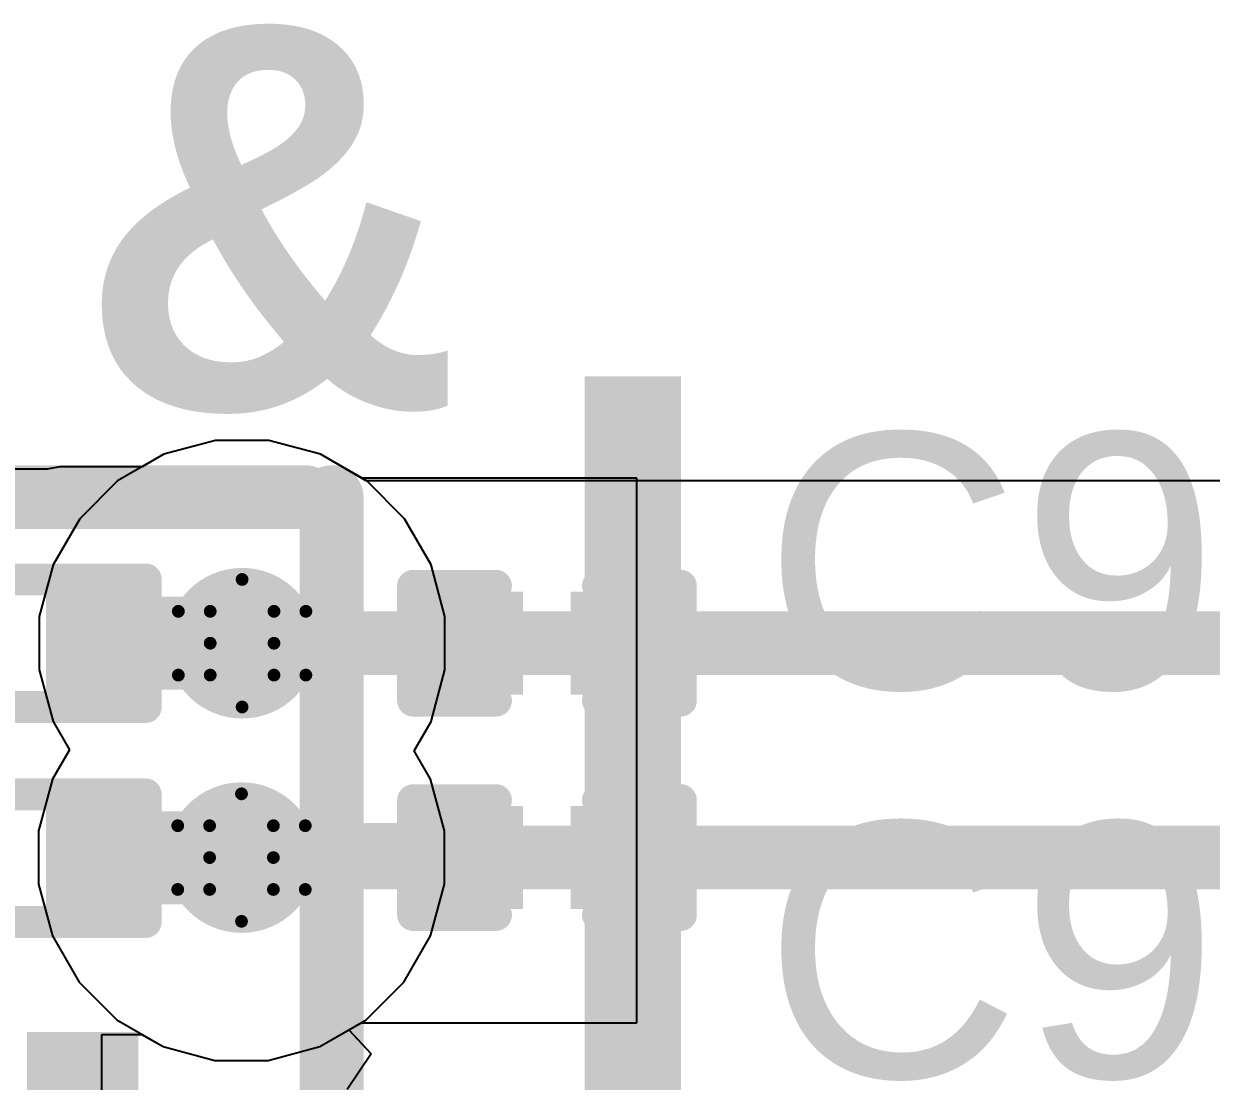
# Model space of a CAD drawing. Header units: inches. Extents: x -3 to 5437, y -3 to 5435.
# Drawn here: x 33.648 to 38.378, y 102.83 to 107.043 of the extents above; entities that cross this region are included whole.
import ezdxf

# ---------------------------------------------------------------- set-up
doc = ezdxf.new("R2010")
doc.units = ezdxf.units.IN
for name, color, linetype in [('Bottom Layer', 5, 'Continuous'), ('Drill Drawing', 1, 'Continuous'), ('GND', 16, 'Continuous'), ('PWR', 76, 'Continuous'), ('Top Layer', 1, 'Continuous'), ('Top Overlay', 2, 'Continuous'), ('Top Paste', 8, 'Continuous'), ('Top Solder', 216, 'Continuous'), ('Via Holes', 16, 'Continuous')]:
    doc.layers.add(name, color=color, linetype=linetype)
doc.styles.add('Arial', font='', dxfattribs={"height": 0.2})
doc.styles.add('Arial_Bold', font='', dxfattribs={"height": 0.2})
doc.styles.get('Arial').set_extended_font_data('Arial')
doc.styles.get('Arial_Bold').set_extended_font_data('Arial', bold=True)

# ---------------------------------------------------------------- blocks, each defined once
blk = doc.blocks.new('R___0201_76')
at = {"layer": 'Top Layer'}
for points in [[(-0.41, 0.185), (-0.14, 0.185), (-0.14, -0.185), (-0.41, -0.185)], [(0.14, 0.185), (0.41, 0.185), (0.41, -0.185), (0.14, -0.185)]]:
    blk.add_hatch(color=1, dxfattribs=at).paths.add_polyline_path(points)
at = {"layer": 'Top Paste'}
for points in [[(-0.41, 0.185), (-0.14, 0.185), (-0.14, -0.185), (-0.41, -0.185)], [(0.14, 0.185), (0.41, 0.185), (0.41, -0.185), (0.14, -0.185)]]:
    blk.add_hatch(color=8, dxfattribs=at).paths.add_polyline_path(points)
at = {"layer": 'Top Solder'}
for points in [[(-0.465, 0.24), (-0.085, 0.24), (-0.085, -0.24), (-0.465, -0.24)], [(0.085, 0.24), (0.465, 0.24), (0.465, -0.24), (0.085, -0.24)]]:
    blk.add_hatch(color=216, dxfattribs=at).paths.add_polyline_path(points)
at = {"layer": 'Top Overlay'}
for points in [[(-0.4826, 0.254, 0.127, 0.127, 0), (0.4826, 0.254, 0.127, 0.127, 0)], [(-0.4826, -0.254, 0.127, 0.127, 0), (-0.4826, 0.254, 0.127, 0.127, 0)], [(0.4826, -0.254, 0.127, 0.127, 0), (0.4826, 0.254, 0.127, 0.127, 0)], [(-0.4826, -0.254, 0.127, 0.127, 0), (0.4826, -0.254, 0.127, 0.127, 0)]]:
    blk.add_lwpolyline(points, format="xyseb", dxfattribs=at)
for points in [[(-0.5143, 0.254, 0.0635, 0.0635, 1), (-0.4508, 0.254, 0.0635, 0.0635, 1)], [(-0.5143, 0.254, 0.0635, 0.0635, 1), (-0.4508, 0.254, 0.0635, 0.0635, 1)], [(0.4508, 0.254, 0.0635, 0.0635, 1), (0.5143, 0.254, 0.0635, 0.0635, 1)], [(0.4508, 0.254, 0.0635, 0.0635, 1), (0.5143, 0.254, 0.0635, 0.0635, 1)], [(-0.5143, -0.254, 0.0635, 0.0635, 1), (-0.4508, -0.254, 0.0635, 0.0635, 1)], [(-0.5143, -0.254, 0.0635, 0.0635, 1), (-0.4508, -0.254, 0.0635, 0.0635, 1)], [(0.4508, -0.254, 0.0635, 0.0635, 1), (0.5143, -0.254, 0.0635, 0.0635, 1)], [(0.4508, -0.254, 0.0635, 0.0635, 1), (0.5143, -0.254, 0.0635, 0.0635, 1)]]:
    blk.add_lwpolyline(points, format="xyseb", close=True, dxfattribs=at)
blk = doc.blocks.new('R___0201_78')
at = {"layer": 'Top Layer'}
for points in [[(-0.41, 0.185), (-0.14, 0.185), (-0.14, -0.185), (-0.41, -0.185)], [(0.14, 0.185), (0.41, 0.185), (0.41, -0.185), (0.14, -0.185)]]:
    blk.add_hatch(color=1, dxfattribs=at).paths.add_polyline_path(points)
at = {"layer": 'Top Paste'}
for points in [[(-0.41, 0.185), (-0.14, 0.185), (-0.14, -0.185), (-0.41, -0.185)], [(0.14, 0.185), (0.41, 0.185), (0.41, -0.185), (0.14, -0.185)]]:
    blk.add_hatch(color=8, dxfattribs=at).paths.add_polyline_path(points)
at = {"layer": 'Top Solder'}
for points in [[(-0.465, 0.24), (-0.085, 0.24), (-0.085, -0.24), (-0.465, -0.24)], [(0.085, 0.24), (0.465, 0.24), (0.465, -0.24), (0.085, -0.24)]]:
    blk.add_hatch(color=216, dxfattribs=at).paths.add_polyline_path(points)
at = {"layer": 'Top Overlay'}
for points in [[(-0.4826, -0.254, 0.127, 0.127, 0), (-0.4826, 0.254, 0.127, 0.127, 0)], [(-0.4826, 0.254, 0.127, 0.127, 0), (0.4826, 0.254, 0.127, 0.127, 0)], [(0.4826, -0.254, 0.127, 0.127, 0), (0.4826, 0.254, 0.127, 0.127, 0)], [(-0.4826, -0.254, 0.127, 0.127, 0), (0.4826, -0.254, 0.127, 0.127, 0)]]:
    blk.add_lwpolyline(points, format="xyseb", dxfattribs=at)
for points in [[(-0.5143, 0.254, 0.0635, 0.0635, 1), (-0.4508, 0.254, 0.0635, 0.0635, 1)], [(-0.5143, 0.254, 0.0635, 0.0635, 1), (-0.4508, 0.254, 0.0635, 0.0635, 1)], [(0.4508, 0.254, 0.0635, 0.0635, 1), (0.5143, 0.254, 0.0635, 0.0635, 1)], [(0.4508, 0.254, 0.0635, 0.0635, 1), (0.5143, 0.254, 0.0635, 0.0635, 1)], [(-0.5143, -0.254, 0.0635, 0.0635, 1), (-0.4508, -0.254, 0.0635, 0.0635, 1)], [(-0.5143, -0.254, 0.0635, 0.0635, 1), (-0.4508, -0.254, 0.0635, 0.0635, 1)], [(0.4508, -0.254, 0.0635, 0.0635, 1), (0.5143, -0.254, 0.0635, 0.0635, 1)], [(0.4508, -0.254, 0.0635, 0.0635, 1), (0.5143, -0.254, 0.0635, 0.0635, 1)]]:
    blk.add_lwpolyline(points, format="xyseb", close=True, dxfattribs=at)
blk = doc.blocks.new('CAP_0201_212')
at = {"layer": 'Top Layer'}
for points in [[(-0.45, 0.15), (-0.15, 0.15), (-0.15, -0.15), (-0.45, -0.15)], [(0.15, 0.15), (0.45, 0.15), (0.45, -0.15), (0.15, -0.15)]]:
    blk.add_hatch(color=1, dxfattribs=at).paths.add_polyline_path(points)
at = {"layer": 'Top Paste'}
for points in [[(-0.45, 0.15), (-0.15, 0.15), (-0.15, -0.15), (-0.45, -0.15)], [(0.15, 0.15), (0.45, 0.15), (0.45, -0.15), (0.15, -0.15)]]:
    blk.add_hatch(color=8, dxfattribs=at).paths.add_polyline_path(points)
at = {"layer": 'Top Solder'}
for points in [[(-0.505, 0.205), (-0.095, 0.205), (-0.095, -0.205), (-0.505, -0.205)], [(0.095, 0.205), (0.505, 0.205), (0.505, -0.205), (0.095, -0.205)]]:
    blk.add_hatch(color=216, dxfattribs=at).paths.add_polyline_path(points)
at = {"layer": 'Top Overlay'}
for points in [[(-0.2032, 0.2286, 0.127, 0.127, 0), (-0.5334, 0.2286, 0.127, 0.127, 0)], [(-0.5334, 0.2286, 0.127, 0.127, 0), (-0.5334, -0.2286, 0.127, 0.127, 0)], [(0.5334, 0.2286, 0.127, 0.127, 0), (0.2032, 0.2286, 0.127, 0.127, 0)], [(0.5334, 0.2286, 0.127, 0.127, 0), (0.5334, -0.2286, 0.127, 0.127, 0)], [(-0.2032, -0.2286, 0.127, 0.127, 0), (-0.5334, -0.2286, 0.127, 0.127, 0)], [(0.5334, -0.2286, 0.127, 0.127, 0), (0.2032, -0.2286, 0.127, 0.127, 0)]]:
    blk.add_lwpolyline(points, format="xyseb", dxfattribs=at)
for points in [[(-0.5651, 0.2286, 0.0635, 0.0635, 1), (-0.5016, 0.2286, 0.0635, 0.0635, 1)], [(-0.5651, 0.2286, 0.0635, 0.0635, 1), (-0.5016, 0.2286, 0.0635, 0.0635, 1)], [(-0.2349, 0.2286, 0.0635, 0.0635, 1), (-0.1714, 0.2286, 0.0635, 0.0635, 1)], [(0.1714, 0.2286, 0.0635, 0.0635, 1), (0.2349, 0.2286, 0.0635, 0.0635, 1)], [(0.5016, 0.2286, 0.0635, 0.0635, 1), (0.5651, 0.2286, 0.0635, 0.0635, 1)], [(0.5016, 0.2286, 0.0635, 0.0635, 1), (0.5651, 0.2286, 0.0635, 0.0635, 1)], [(-0.5651, -0.2286, 0.0635, 0.0635, 1), (-0.5016, -0.2286, 0.0635, 0.0635, 1)], [(-0.5651, -0.2286, 0.0635, 0.0635, 1), (-0.5016, -0.2286, 0.0635, 0.0635, 1)], [(-0.2349, -0.2286, 0.0635, 0.0635, 1), (-0.1714, -0.2286, 0.0635, 0.0635, 1)], [(0.1714, -0.2286, 0.0635, 0.0635, 1), (0.2349, -0.2286, 0.0635, 0.0635, 1)], [(0.5016, -0.2286, 0.0635, 0.0635, 1), (0.5651, -0.2286, 0.0635, 0.0635, 1)], [(0.5016, -0.2286, 0.0635, 0.0635, 1), (0.5651, -0.2286, 0.0635, 0.0635, 1)]]:
    blk.add_lwpolyline(points, format="xyseb", close=True, dxfattribs=at)
blk = doc.blocks.new('CAP_0201_213')
at = {"layer": 'Top Layer'}
for points in [[(-0.45, 0.15), (-0.15, 0.15), (-0.15, -0.15), (-0.45, -0.15)], [(0.15, 0.15), (0.45, 0.15), (0.45, -0.15), (0.15, -0.15)]]:
    blk.add_hatch(color=1, dxfattribs=at).paths.add_polyline_path(points)
at = {"layer": 'Top Paste'}
for points in [[(-0.45, 0.15), (-0.15, 0.15), (-0.15, -0.15), (-0.45, -0.15)], [(0.15, 0.15), (0.45, 0.15), (0.45, -0.15), (0.15, -0.15)]]:
    blk.add_hatch(color=8, dxfattribs=at).paths.add_polyline_path(points)
at = {"layer": 'Top Solder'}
for points in [[(-0.505, 0.205), (-0.095, 0.205), (-0.095, -0.205), (-0.505, -0.205)], [(0.095, 0.205), (0.505, 0.205), (0.505, -0.205), (0.095, -0.205)]]:
    blk.add_hatch(color=216, dxfattribs=at).paths.add_polyline_path(points)
at = {"layer": 'Top Overlay'}
for points in [[(-0.5334, 0.2286, 0.127, 0.127, 0), (-0.5334, -0.2286, 0.127, 0.127, 0)], [(-0.2032, 0.2286, 0.127, 0.127, 0), (-0.5334, 0.2286, 0.127, 0.127, 0)], [(0.5334, 0.2286, 0.127, 0.127, 0), (0.2032, 0.2286, 0.127, 0.127, 0)], [(0.5334, 0.2286, 0.127, 0.127, 0), (0.5334, -0.2286, 0.127, 0.127, 0)], [(-0.2032, -0.2286, 0.127, 0.127, 0), (-0.5334, -0.2286, 0.127, 0.127, 0)], [(0.5334, -0.2286, 0.127, 0.127, 0), (0.2032, -0.2286, 0.127, 0.127, 0)]]:
    blk.add_lwpolyline(points, format="xyseb", dxfattribs=at)
for points in [[(-0.5651, 0.2286, 0.0635, 0.0635, 1), (-0.5016, 0.2286, 0.0635, 0.0635, 1)], [(-0.5651, 0.2286, 0.0635, 0.0635, 1), (-0.5016, 0.2286, 0.0635, 0.0635, 1)], [(-0.2349, 0.2286, 0.0635, 0.0635, 1), (-0.1714, 0.2286, 0.0635, 0.0635, 1)], [(0.1714, 0.2286, 0.0635, 0.0635, 1), (0.2349, 0.2286, 0.0635, 0.0635, 1)], [(0.5016, 0.2286, 0.0635, 0.0635, 1), (0.5651, 0.2286, 0.0635, 0.0635, 1)], [(0.5016, 0.2286, 0.0635, 0.0635, 1), (0.5651, 0.2286, 0.0635, 0.0635, 1)], [(-0.5651, -0.2286, 0.0635, 0.0635, 1), (-0.5016, -0.2286, 0.0635, 0.0635, 1)], [(-0.5651, -0.2286, 0.0635, 0.0635, 1), (-0.5016, -0.2286, 0.0635, 0.0635, 1)], [(-0.2349, -0.2286, 0.0635, 0.0635, 1), (-0.1714, -0.2286, 0.0635, 0.0635, 1)], [(0.1714, -0.2286, 0.0635, 0.0635, 1), (0.2349, -0.2286, 0.0635, 0.0635, 1)], [(0.5016, -0.2286, 0.0635, 0.0635, 1), (0.5651, -0.2286, 0.0635, 0.0635, 1)], [(0.5016, -0.2286, 0.0635, 0.0635, 1), (0.5651, -0.2286, 0.0635, 0.0635, 1)]]:
    blk.add_lwpolyline(points, format="xyseb", close=True, dxfattribs=at)

msp = doc.modelspace()

# ---------------------------------------------------------------- hatches: boundary and pattern name
at = {"layer": 'Bottom Layer'}
h = msp.add_hatch(color=5, dxfattribs=at)
edge = h.paths.add_edge_path()
edge.add_arc((34.5176, 104.5749), 0.3, 0, 360)
h = msp.add_hatch(color=5, dxfattribs=at)
edge = h.paths.add_edge_path()
edge.add_arc((34.5152, 103.7209), 0.3, 0, 360)
at = {"layer": 'GND'}
h = msp.add_hatch(color=16, dxfattribs=at)
edge = h.paths.add_edge_path()
edge.add_arc((34.5176, 104.5749), 0.3, 0, 360)
h = msp.add_hatch(color=16, dxfattribs=at)
edge = h.paths.add_edge_path()
edge.add_arc((34.5152, 103.7209), 0.3, 0, 360)
at = {"layer": 'PWR'}
h = msp.add_hatch(color=76, dxfattribs=at)
edge = h.paths.add_edge_path()
edge.add_arc((34.5176, 104.5749), 0.3, 0, 360)
h = msp.add_hatch(color=76, dxfattribs=at)
edge = h.paths.add_edge_path()
edge.add_arc((34.5152, 103.7209), 0.3, 0, 360)
at = {"layer": 'Top Layer'}
for points in [[(35.882, 102.6859), (36.2654, 102.6859), (36.2654, 105.6386), (35.882, 105.6386)], [(33.7914, 104.3899), (34.5176, 104.3899), (34.5176, 104.7599), (33.7914, 104.7599)], [(33.7926, 103.5347), (34.5188, 103.5347), (34.5188, 103.9047), (33.7926, 103.9047)], [(33.6614, 102.3859), (34.1037, 102.3859), (34.1037, 103.0255), (33.6614, 103.0255)]]:
    msp.add_hatch(color=1, dxfattribs=at).paths.add_polyline_path(points)
h = msp.add_hatch(color=1, dxfattribs=at)
edge = h.paths.add_edge_path()
edge.add_arc((34.5176, 104.5749), 0.3, 0, 360)
h = msp.add_hatch(color=1, dxfattribs=at)
edge = h.paths.add_edge_path()
edge.add_arc((34.5152, 103.7209), 0.3, 0, 360)
at = {"layer": 'Via Holes'}
h = msp.add_hatch(color=7, dxfattribs=at)
edge = h.paths.add_edge_path()
edge.add_arc((34.5176, 104.5749), 0.15, 0, 360)
h = msp.add_hatch(color=7, dxfattribs=at)
edge = h.paths.add_edge_path()
edge.add_arc((34.5152, 103.7209), 0.15, 0, 360)

# ---------------------------------------------------------------- linework, layer by layer
at = {"layer": 'Bottom Layer'}
for p, q in [((34.4113, 105.3829), (34.2058, 105.3279)), ((34.624, 105.3829), (34.4113, 105.3829)), ((34.8295, 105.3279), (34.624, 105.3829)), ((34.2058, 105.3279), (34.0215, 105.2215)), ((35.0122, 105.2224), (34.8295, 105.3279)), ((34.0215, 105.2215), (33.8711, 105.071)), ((41.2483, 105.2224), (35.0122, 105.2224)), ((33.8711, 105.071), (33.7647, 104.8868)), ((33.7647, 104.8868), (33.7096, 104.6813)), ((33.7096, 104.6813), (33.7096, 104.4685)), ((33.7096, 104.4685), (33.7647, 104.263)), ((33.7647, 104.263), (33.8299, 104.15)), ((33.8299, 104.15), (33.7623, 104.0328)), ((33.7623, 104.0328), (33.7072, 103.8273)), ((33.7072, 103.8273), (33.7072, 103.6145)), ((33.7072, 103.6145), (33.7623, 103.409)), ((33.7623, 103.409), (33.8686, 103.2248)), ((33.8686, 103.2248), (34.0191, 103.0744)), ((34.0191, 103.0744), (34.2033, 102.968)), ((34.8271, 102.968), (34.9425, 103.0346)), ((34.9425, 103.0346), (35.0316, 102.9394)), ((34.2033, 102.968), (34.4088, 102.9129)), ((34.6216, 102.9129), (34.8271, 102.968)), ((35.0316, 102.9394), (34.9364, 102.797)), ((34.4088, 102.9129), (34.6216, 102.9129))]:
    msp.add_line(p, q, dxfattribs=at)
for points in [[(34.5176, 104.5749, 0.254, 0.254, 0), (41.2483, 104.5749, 0.254, 0.254, 0)], [(34.5152, 103.7209, 0.254, 0.254, 0), (40.7675, 103.7209, 0.254, 0.254, 0)]]:
    msp.add_lwpolyline(points, format="xyseb", dxfattribs=at)
for points in [[(34.4541, 104.5749, 0.127, 0.127, 1), (34.5811, 104.5749, 0.127, 0.127, 1)], [(34.4517, 103.7209, 0.127, 0.127, 1), (34.5787, 103.7209, 0.127, 0.127, 1)]]:
    msp.add_lwpolyline(points, format="xyseb", close=True, dxfattribs=at)
at = {"layer": 'Drill Drawing'}
for points in [[(34.3906, 104.7019, 0.0508, 0.0508, 0), (34.5176, 104.8289, 0.0508, 0.0508, 0)], [(34.5176, 104.8289, 0.0508, 0.0508, 0), (34.6446, 104.7019, 0.0508, 0.0508, 0)], [(34.2636, 104.7019, 0.0508, 0.0508, 0), (34.3906, 104.5749, 0.0508, 0.0508, 0)], [(34.2636, 104.7019, 0.0508, 0.0508, 0), (34.3906, 104.7019, 0.0508, 0.0508, 0)], [(34.6446, 104.7019, 0.0508, 0.0508, 0), (34.7716, 104.7019, 0.0508, 0.0508, 0)], [(34.6446, 104.5749, 0.0508, 0.0508, 0), (34.7716, 104.7019, 0.0508, 0.0508, 0)], [(34.2636, 104.4479, 0.0508, 0.0508, 0), (34.3906, 104.5749, 0.0508, 0.0508, 0)], [(34.6446, 104.5749, 0.0508, 0.0508, 0), (34.7716, 104.4479, 0.0508, 0.0508, 0)], [(34.2636, 104.4479, 0.0508, 0.0508, 0), (34.3906, 104.4479, 0.0508, 0.0508, 0)], [(34.3906, 104.4479, 0.0508, 0.0508, 0), (34.5176, 104.3209, 0.0508, 0.0508, 0)], [(34.5176, 104.3209, 0.0508, 0.0508, 0), (34.6446, 104.4479, 0.0508, 0.0508, 0)], [(34.6446, 104.4479, 0.0508, 0.0508, 0), (34.7716, 104.4479, 0.0508, 0.0508, 0)], [(34.3882, 103.8479, 0.0508, 0.0508, 0), (34.5152, 103.9749, 0.0508, 0.0508, 0)], [(34.5152, 103.9749, 0.0508, 0.0508, 0), (34.6422, 103.8479, 0.0508, 0.0508, 0)], [(34.2612, 103.8479, 0.0508, 0.0508, 0), (34.3882, 103.7209, 0.0508, 0.0508, 0)], [(34.2612, 103.8479, 0.0508, 0.0508, 0), (34.3882, 103.8479, 0.0508, 0.0508, 0)], [(34.6422, 103.8479, 0.0508, 0.0508, 0), (34.7692, 103.8479, 0.0508, 0.0508, 0)], [(34.6422, 103.7209, 0.0508, 0.0508, 0), (34.7692, 103.8479, 0.0508, 0.0508, 0)], [(34.2612, 103.5939, 0.0508, 0.0508, 0), (34.3882, 103.7209, 0.0508, 0.0508, 0)], [(34.6422, 103.7209, 0.0508, 0.0508, 0), (34.7692, 103.5939, 0.0508, 0.0508, 0)], [(34.2612, 103.5939, 0.0508, 0.0508, 0), (34.3882, 103.5939, 0.0508, 0.0508, 0)], [(34.3882, 103.5939, 0.0508, 0.0508, 0), (34.5152, 103.4669, 0.0508, 0.0508, 0)], [(34.5152, 103.4669, 0.0508, 0.0508, 0), (34.6422, 103.5939, 0.0508, 0.0508, 0)], [(34.6422, 103.5939, 0.0508, 0.0508, 0), (34.7692, 103.5939, 0.0508, 0.0508, 0)]]:
    msp.add_lwpolyline(points, format="xyseb", dxfattribs=at)
for points in [[(34.5049, 104.8289, 0.0254, 0.0254, 1), (34.5303, 104.8289, 0.0254, 0.0254, 1)], [(34.5049, 104.8289, 0.0254, 0.0254, 1), (34.5303, 104.8289, 0.0254, 0.0254, 1)], [(34.2509, 104.7019, 0.0254, 0.0254, 1), (34.2763, 104.7019, 0.0254, 0.0254, 1)], [(34.2509, 104.7019, 0.0254, 0.0254, 1), (34.2763, 104.7019, 0.0254, 0.0254, 1)], [(34.3779, 104.7019, 0.0254, 0.0254, 1), (34.4033, 104.7019, 0.0254, 0.0254, 1)], [(34.3779, 104.7019, 0.0254, 0.0254, 1), (34.4033, 104.7019, 0.0254, 0.0254, 1)], [(34.6319, 104.7019, 0.0254, 0.0254, 1), (34.6573, 104.7019, 0.0254, 0.0254, 1)], [(34.6319, 104.7019, 0.0254, 0.0254, 1), (34.6573, 104.7019, 0.0254, 0.0254, 1)], [(34.7589, 104.7019, 0.0254, 0.0254, 1), (34.7843, 104.7019, 0.0254, 0.0254, 1)], [(34.7589, 104.7019, 0.0254, 0.0254, 1), (34.7843, 104.7019, 0.0254, 0.0254, 1)], [(34.3779, 104.5749, 0.0254, 0.0254, 1), (34.4033, 104.5749, 0.0254, 0.0254, 1)], [(34.3779, 104.5749, 0.0254, 0.0254, 1), (34.4033, 104.5749, 0.0254, 0.0254, 1)], [(34.6319, 104.5749, 0.0254, 0.0254, 1), (34.6573, 104.5749, 0.0254, 0.0254, 1)], [(34.6319, 104.5749, 0.0254, 0.0254, 1), (34.6573, 104.5749, 0.0254, 0.0254, 1)], [(34.2509, 104.4479, 0.0254, 0.0254, 1), (34.2763, 104.4479, 0.0254, 0.0254, 1)], [(34.2509, 104.4479, 0.0254, 0.0254, 1), (34.2763, 104.4479, 0.0254, 0.0254, 1)], [(34.3779, 104.4479, 0.0254, 0.0254, 1), (34.4033, 104.4479, 0.0254, 0.0254, 1)], [(34.3779, 104.4479, 0.0254, 0.0254, 1), (34.4033, 104.4479, 0.0254, 0.0254, 1)], [(34.6319, 104.4479, 0.0254, 0.0254, 1), (34.6573, 104.4479, 0.0254, 0.0254, 1)], [(34.6319, 104.4479, 0.0254, 0.0254, 1), (34.6573, 104.4479, 0.0254, 0.0254, 1)], [(34.7589, 104.4479, 0.0254, 0.0254, 1), (34.7843, 104.4479, 0.0254, 0.0254, 1)], [(34.7589, 104.4479, 0.0254, 0.0254, 1), (34.7843, 104.4479, 0.0254, 0.0254, 1)], [(34.5049, 104.3209, 0.0254, 0.0254, 1), (34.5303, 104.3209, 0.0254, 0.0254, 1)], [(34.5049, 104.3209, 0.0254, 0.0254, 1), (34.5303, 104.3209, 0.0254, 0.0254, 1)], [(34.5025, 103.9749, 0.0254, 0.0254, 1), (34.5279, 103.9749, 0.0254, 0.0254, 1)], [(34.5025, 103.9749, 0.0254, 0.0254, 1), (34.5279, 103.9749, 0.0254, 0.0254, 1)], [(34.2485, 103.8479, 0.0254, 0.0254, 1), (34.2739, 103.8479, 0.0254, 0.0254, 1)], [(34.2485, 103.8479, 0.0254, 0.0254, 1), (34.2739, 103.8479, 0.0254, 0.0254, 1)], [(34.3755, 103.8479, 0.0254, 0.0254, 1), (34.4009, 103.8479, 0.0254, 0.0254, 1)], [(34.3755, 103.8479, 0.0254, 0.0254, 1), (34.4009, 103.8479, 0.0254, 0.0254, 1)], [(34.6295, 103.8479, 0.0254, 0.0254, 1), (34.6549, 103.8479, 0.0254, 0.0254, 1)], [(34.6295, 103.8479, 0.0254, 0.0254, 1), (34.6549, 103.8479, 0.0254, 0.0254, 1)], [(34.7565, 103.8479, 0.0254, 0.0254, 1), (34.7819, 103.8479, 0.0254, 0.0254, 1)], [(34.7565, 103.8479, 0.0254, 0.0254, 1), (34.7819, 103.8479, 0.0254, 0.0254, 1)], [(34.3755, 103.7209, 0.0254, 0.0254, 1), (34.4009, 103.7209, 0.0254, 0.0254, 1)], [(34.3755, 103.7209, 0.0254, 0.0254, 1), (34.4009, 103.7209, 0.0254, 0.0254, 1)], [(34.6295, 103.7209, 0.0254, 0.0254, 1), (34.6549, 103.7209, 0.0254, 0.0254, 1)], [(34.6295, 103.7209, 0.0254, 0.0254, 1), (34.6549, 103.7209, 0.0254, 0.0254, 1)], [(34.2485, 103.5939, 0.0254, 0.0254, 1), (34.2739, 103.5939, 0.0254, 0.0254, 1)], [(34.2485, 103.5939, 0.0254, 0.0254, 1), (34.2739, 103.5939, 0.0254, 0.0254, 1)], [(34.3755, 103.5939, 0.0254, 0.0254, 1), (34.4009, 103.5939, 0.0254, 0.0254, 1)], [(34.3755, 103.5939, 0.0254, 0.0254, 1), (34.4009, 103.5939, 0.0254, 0.0254, 1)], [(34.6295, 103.5939, 0.0254, 0.0254, 1), (34.6549, 103.5939, 0.0254, 0.0254, 1)], [(34.6295, 103.5939, 0.0254, 0.0254, 1), (34.6549, 103.5939, 0.0254, 0.0254, 1)], [(34.7565, 103.5939, 0.0254, 0.0254, 1), (34.7819, 103.5939, 0.0254, 0.0254, 1)], [(34.7565, 103.5939, 0.0254, 0.0254, 1), (34.7819, 103.5939, 0.0254, 0.0254, 1)], [(34.5025, 103.4669, 0.0254, 0.0254, 1), (34.5279, 103.4669, 0.0254, 0.0254, 1)], [(34.5025, 103.4669, 0.0254, 0.0254, 1), (34.5279, 103.4669, 0.0254, 0.0254, 1)]]:
    msp.add_lwpolyline(points, format="xyseb", close=True, dxfattribs=at)
at = {"layer": 'GND'}
for p, q in [((34.4113, 105.3829), (34.2058, 105.3279)), ((34.624, 105.3829), (34.4113, 105.3829)), ((34.8295, 105.3279), (34.624, 105.3829)), ((34.2058, 105.3279), (34.0215, 105.2215)), ((35.0138, 105.2215), (34.8295, 105.3279)), ((34.0215, 105.2215), (33.8711, 105.071)), ((35.1642, 105.071), (35.0138, 105.2215)), ((33.8711, 105.071), (33.7647, 104.8868)), ((35.2706, 104.8868), (35.1642, 105.071)), ((33.7647, 104.8868), (33.7096, 104.6813)), ((35.3256, 104.6813), (35.2706, 104.8868)), ((33.7096, 104.6813), (33.7096, 104.4685)), ((35.3256, 104.4685), (35.3256, 104.6813)), ((33.7096, 104.4685), (33.7647, 104.263)), ((35.2706, 104.263), (35.3256, 104.4685)), ((33.7647, 104.263), (33.8299, 104.15)), ((35.2029, 104.1458), (35.2706, 104.263)), ((33.8299, 104.15), (33.7623, 104.0328)), ((35.2681, 104.0328), (35.2029, 104.1458)), ((33.7623, 104.0328), (33.7072, 103.8273)), ((35.3232, 103.8273), (35.2681, 104.0328)), ((33.7072, 103.8273), (33.7072, 103.6145)), ((35.3232, 103.6145), (35.3232, 103.8273)), ((33.7072, 103.6145), (33.7623, 103.409)), ((35.2681, 103.409), (35.3232, 103.6145)), ((33.7623, 103.409), (33.8686, 103.2248)), ((35.1618, 103.2248), (35.2681, 103.409)), ((33.8686, 103.2248), (34.0191, 103.0744)), ((35.0113, 103.0744), (35.1618, 103.2248)), ((34.0191, 103.0744), (34.2033, 102.968)), ((34.8271, 102.968), (35.0113, 103.0744)), ((34.2033, 102.968), (34.4088, 102.9129)), ((34.6216, 102.9129), (34.8271, 102.968)), ((34.4088, 102.9129), (34.6216, 102.9129))]:
    msp.add_line(p, q, dxfattribs=at)
at = {"layer": 'PWR'}
for p, q in [((34.4113, 105.3829), (34.2058, 105.3279)), ((34.624, 105.3829), (34.4113, 105.3829)), ((34.8295, 105.3279), (34.624, 105.3829)), ((34.2058, 105.3279), (34.0215, 105.2215)), ((35.0138, 105.2215), (34.8295, 105.3279)), ((34.0215, 105.2215), (33.8711, 105.071)), ((35.1642, 105.071), (35.0138, 105.2215)), ((33.8711, 105.071), (33.7647, 104.8868)), ((35.2706, 104.8868), (35.1642, 105.071)), ((33.7647, 104.8868), (33.7096, 104.6813)), ((35.3256, 104.6813), (35.2706, 104.8868)), ((33.7096, 104.6813), (33.7096, 104.4685)), ((35.3256, 104.4685), (35.3256, 104.6813)), ((33.7096, 104.4685), (33.7647, 104.263)), ((35.2706, 104.263), (35.3256, 104.4685)), ((33.7647, 104.263), (33.8299, 104.15)), ((35.2029, 104.1458), (35.2706, 104.263)), ((33.8299, 104.15), (33.7623, 104.0328)), ((35.2681, 104.0328), (35.2029, 104.1458)), ((33.7623, 104.0328), (33.7072, 103.8273)), ((35.3232, 103.8273), (35.2681, 104.0328)), ((33.7072, 103.8273), (33.7072, 103.6145)), ((35.3232, 103.6145), (35.3232, 103.8273)), ((33.7072, 103.6145), (33.7623, 103.409)), ((35.2681, 103.409), (35.3232, 103.6145)), ((33.7623, 103.409), (33.8686, 103.2248)), ((35.1618, 103.2248), (35.2681, 103.409)), ((33.8686, 103.2248), (34.0191, 103.0744)), ((35.0113, 103.0744), (35.1618, 103.2248)), ((34.0191, 103.0744), (34.2033, 102.968)), ((34.8271, 102.968), (35.0113, 103.0744)), ((34.2033, 102.968), (34.4088, 102.9129)), ((34.6216, 102.9129), (34.8271, 102.968)), ((34.4088, 102.9129), (34.6216, 102.9129))]:
    msp.add_line(p, q, dxfattribs=at)
at = {"layer": 'Top Layer'}
for p, q in [((34.4113, 105.3829), (34.2058, 105.3279)), ((34.624, 105.3829), (34.4113, 105.3829)), ((34.8295, 105.3279), (34.624, 105.3829)), ((34.2058, 105.3279), (34.1192, 105.2779)), ((34.9939, 105.2329), (34.8295, 105.3279)), ((33.7414, 105.2679), (32.7334, 105.2679)), ((33.7914, 105.2779), (33.7414, 105.2679)), ((34.1192, 105.2779), (33.7914, 105.2779)), ((36.09, 105.2329), (34.9939, 105.2329)), ((36.09, 103.9169), (36.09, 105.2329)), ((36.09, 103.0629), (36.09, 103.9169)), ((34.8271, 102.968), (34.9915, 103.0629)), ((34.9915, 103.0629), (36.09, 103.0629)), ((33.9586, 102.458), (33.9586, 103.0168)), ((33.9586, 103.0168), (34.1188, 103.0168)), ((34.1188, 103.0168), (34.2033, 102.968)), ((34.2033, 102.968), (34.4088, 102.9129)), ((34.6216, 102.9129), (34.8271, 102.968)), ((34.4088, 102.9129), (34.6216, 102.9129))]:
    msp.add_line(p, q, dxfattribs=at)
for points in [[(34.5176, 104.5749, 0.254, 0.254, 0), (35.432, 104.5749, 0.254, 0.254, 0)], [(33.9264, 103.7185, 0.254, 0.254, 0), (33.9276, 103.7197, 0.254, 0.254, 0)], [(34.5073, 103.7265, 0.254, 0.254, 0), (34.5152, 103.7345, 0.254, 0.254, 0)], [(34.514, 103.7197, 0.254, 0.254, 0), (34.5152, 103.7209, 0.254, 0.254, 0)], [(34.5152, 103.7345, 0.254, 0.254, 0), (34.5176, 103.7321, 0.254, 0.254, 0)], [(34.5176, 103.7321, 0.254, 0.254, 0), (35.432, 103.7321, 0.254, 0.254, 0)]]:
    msp.add_lwpolyline(points, format="xyseb", dxfattribs=at)
for points in [[(34.4541, 104.5749, 0.127, 0.127, 1), (34.5811, 104.5749, 0.127, 0.127, 1)], [(35.3685, 104.5749, 0.127, 0.127, 1), (35.4955, 104.5749, 0.127, 0.127, 1)], [(33.8629, 103.7185, 0.127, 0.127, 1), (33.9899, 103.7185, 0.127, 0.127, 1)], [(33.8641, 103.7197, 0.127, 0.127, 1), (33.9911, 103.7197, 0.127, 0.127, 1)], [(34.4438, 103.7265, 0.127, 0.127, 1), (34.5708, 103.7265, 0.127, 0.127, 1)], [(34.4505, 103.7197, 0.127, 0.127, 1), (34.5775, 103.7197, 0.127, 0.127, 1)], [(34.4517, 103.7345, 0.127, 0.127, 1), (34.5787, 103.7345, 0.127, 0.127, 1)], [(34.4517, 103.7345, 0.127, 0.127, 1), (34.5787, 103.7345, 0.127, 0.127, 1)], [(34.4517, 103.7209, 0.127, 0.127, 1), (34.5787, 103.7209, 0.127, 0.127, 1)], [(34.4541, 103.7321, 0.127, 0.127, 1), (34.5811, 103.7321, 0.127, 0.127, 1)], [(34.4541, 103.7321, 0.127, 0.127, 1), (34.5811, 103.7321, 0.127, 0.127, 1)], [(35.3685, 103.7321, 0.127, 0.127, 1), (35.4955, 103.7321, 0.127, 0.127, 1)]]:
    msp.add_lwpolyline(points, format="xyseb", close=True, dxfattribs=at)
at = {"layer": 'Top Overlay'}
for points in [[(33.0672, 105.1569, 0.254, 0.254, 0), (34.7692, 105.1569, 0.254, 0.254, 0)], [(34.8742, 102.2604, 0.254, 0.254, 0), (34.8742, 105.1569, 0.254, 0.254, 0)], [(34.7692, 105.1569, 0.127, 0.127, 0), (34.8742, 105.1569, 0.127, 0.127, 0)]]:
    msp.add_lwpolyline(points, format="xyseb", dxfattribs=at)
for points in [[(34.7057, 105.1569, 0.127, 0.127, 1), (34.8327, 105.1569, 0.127, 0.127, 1)], [(34.8107, 105.1569, 0.127, 0.127, 1), (34.9377, 105.1569, 0.127, 0.127, 1)], [(34.7375, 105.1569, 0.0635, 0.0635, 1), (34.801, 105.1569, 0.0635, 0.0635, 1)], [(34.8424, 105.1569, 0.0635, 0.0635, 1), (34.9059, 105.1569, 0.0635, 0.0635, 1)]]:
    msp.add_lwpolyline(points, format="xyseb", close=True, dxfattribs=at)

# ---------------------------------------------------------------- block references
for name, p in [('R___0201_76', (33.6514, 104.5749)), ('R___0201_78', (33.6514, 103.7185))]:
    msp.add_blockref(name, p)
at = {"rotation": 180}
for name, p in [('CAP_0201_213', (35.732, 104.5749)), ('CAP_0201_212', (35.732, 103.7209))]:
    msp.add_blockref(name, p, dxfattribs=at)

# ---------------------------------------------------------------- texts
at = {"layer": 'Top Overlay'}
for s, height, style, p in [('&', 1.524, 'Arial_Bold', (33.865, 105.51)), ('C98', 1.016, 'Arial', (36.5934, 104.395)), ('C99', 1.016, 'Arial', (36.5934, 102.8456))]:
    msp.add_text(s, height=height, dxfattribs=dict(at, style=style)).set_placement(p)

doc.saveas('drawing.dxf')
